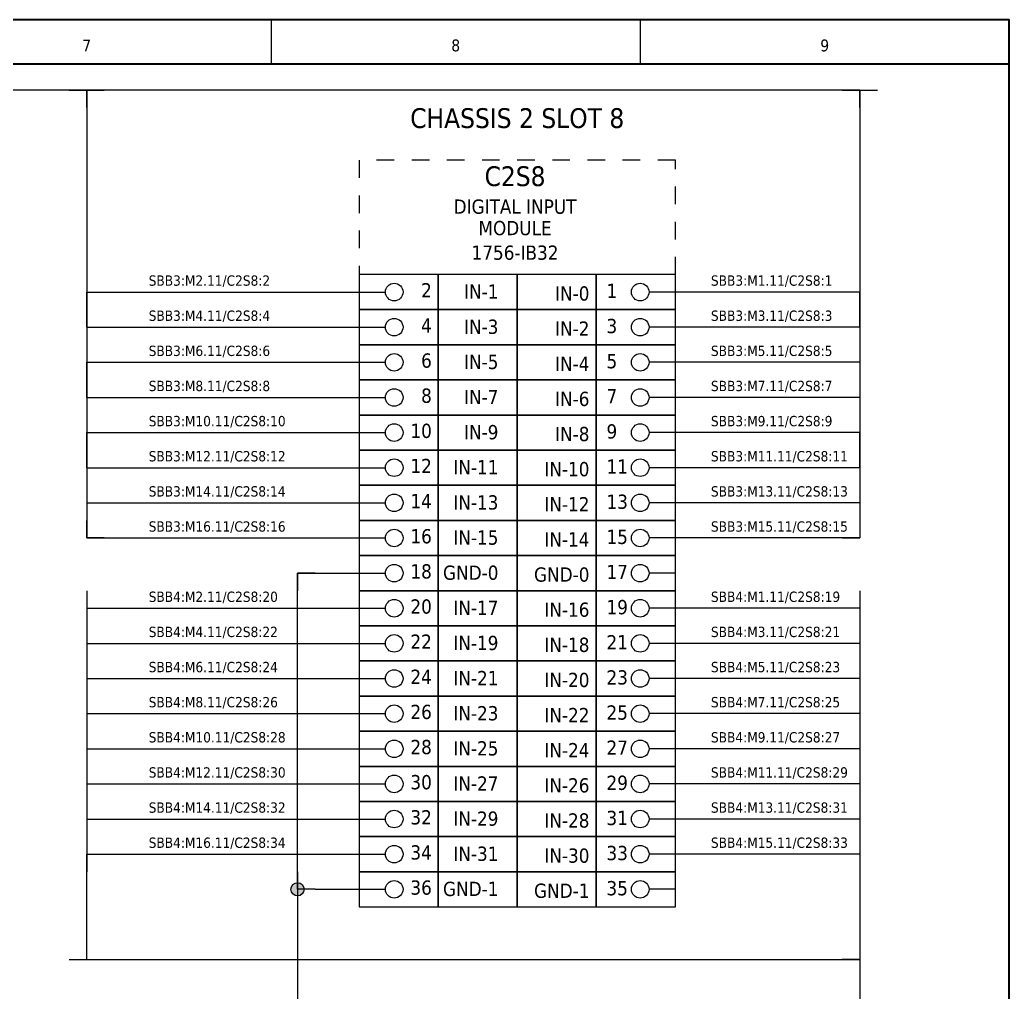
# Model space of a CAD drawing. Header units: millimetres. Extents: x 0 to 1792788, y -13 to 262234.
# Drawn here: x 307.4 to 420, y 186.3 to 297 of the extents above; entities that cross this region are included whole.
import ezdxf
from ezdxf.enums import TextEntityAlignment as Align

# ---------------------------------------------------------------- set-up
doc = ezdxf.new("R2010")
doc.units = ezdxf.units.MM
doc.linetypes.add('EPL_DASH', pattern=[1, 0.5, -0.5])
for name, color, linetype, lineweight in [('EPLAN108', 5, 'Continuous', 35), ('EPLAN201', 7, 'Continuous', 35), ('EPLAN300', 5, 'Continuous', 25), ('EPLAN303', 6, 'Continuous', 25), ('EPLAN306', 6, 'EPL_DASH', 25), ('EPLAN311', 7, 'Continuous', 25), ('EPLAN317', 7, 'Continuous', 25), ('EPLAN400', 5, 'Continuous', 35), ('EPLAN405', 7, 'Continuous', 25), ('EPLAN421', 5, 'Continuous', 35), ('EPLAN429', 251, 'Continuous', 35), ('EPLAN432', 7, 'Continuous', 35), ('EPLAN440', 73, 'Continuous', 35), ('EPLAN441', 73, 'Continuous', 35), ('EPLAN451', 7, 'Continuous', 35), ('EPLAN452', 7, 'Continuous', 35), ('EPLAN453', 7, 'Continuous', 35), ('EPLAN500', 7, 'Continuous', 35), ('EPLAN501', 7, 'Continuous', 35), ('EPLAN502', 7, 'Continuous', 35), ('EPLAN503', 7, 'Continuous', 35), ('EPLAN504', 7, 'Continuous', 35)]:
    doc.layers.add(name, color=color, linetype=linetype, lineweight=lineweight)
doc.styles.add('Tahoma', font='')
doc.styles.get('Tahoma').set_extended_font_data('Tahoma')

# ---------------------------------------------------------------- blocks, each defined once
blk = doc.blocks.new('EPLFRAME')
at = {"layer": 'EPLAN201', "linetype": 'Continuous', "lineweight": 25, "ltscale": 4}
for p, q in [((336, 297), (336, 292)), ((378, 297), (378, 292))]:
    blk.add_line(p, q, dxfattribs=at)
at = {"layer": 'EPLAN201', "linetype": 'Continuous', "lineweight": 35, "ltscale": 4}
blk.add_line((0, 292), (420, 292), dxfattribs=at)
blk.add_lwpolyline([(0, 0), (420, 0), (420, 297), (0, 297)], close=True, dxfattribs=at)
at = {"layer": 'EPLAN451', "color": 7, "style": 'Tahoma'}
for tag, p, height in [('14_10014', (101, 12), 2.26), ('14_10015', (185, 12), 2.26), ('14_10011', (101, 5), 2.26), ('14_10013', (332, 5), 1.63), ('14_10151', (73, 1), 1.63), ('14_10300', (415, 1), 1.63)]:
    blk.add_attdef(tag, p, '', height=height, dxfattribs=at)
blk.add_attdef('4_25020', text='', height=1.63, dxfattribs=at).set_placement((413, 1), align=Align.RIGHT)
at = {"layer": 'EPLAN452', "color": 7, "style": 'Tahoma'}
for tag, p, height in [('4_11041', (1, 17), 2.26), ('4_11071[1]', (1, 13), 1.63), ('4_11074[1]', (21, 13), 1.63), ('4_11070[1]', (41, 13), 1.63), ('4_11024', (73, 13), 1.63), ('4_20132_1001', (374, 13), 1.63), ('4_11011', (231, 12), 2.26), ('4_11030', (301, 12), 2.26), ('4_11071[2]', (1, 9), 1.63), ('4_11074[2]', (21, 9), 1.63), ('4_11070[2]', (41, 9), 1.63), ('4_11022', (73, 9), 1.63), ('4_20134_1001', (374, 9), 1.63), ('4_11071[3]', (1, 5), 1.63), ('4_11074[3]', (21, 5), 1.63), ('4_11070[3]', (41, 5), 1.63), ('4_11080', (73, 5), 1.63), ('4_11059', (301, 5), 1.63)]:
    blk.add_attdef(tag, p, '', height=height, dxfattribs=at)
for tag, height, p in [('4_11040', 2.26, (419, 17)), ('4_11000', 1.63, (419, 5)), ('4_11085', 1.63, (141, 1)), ('4_11086', 1.63, (183, 1))]:
    blk.add_attdef(tag, text='', height=height, dxfattribs=at).set_placement(p, align=Align.RIGHT)
at = {"layer": 'EPLAN453', "color": 7, "style": 'Tahoma'}
for tag, p in [('53_19005_1', (21, 293)), ('53_19005', (63, 293)), ('53_19005_8', (105, 293)), ('53_19005_6', (147, 293)), ('53_19005_7', (189, 293)), ('53_19005_9', (231, 293)), ('53_19005_3', (273, 293)), ('53_19005_2', (315, 293)), ('53_19005_4', (357, 293)), ('53_19005_5', (399, 293))]:
    blk.add_attdef(tag, text='', height=1.35, dxfattribs=at).set_placement(p, align=Align.BOTTOM_CENTER)
blk = doc.blocks.new('EPLSYM_LibrarySPECIAL_Symbol308_Variant0_Placement0')
at = {"layer": 'EPLAN405', "color": 7, "style": 'Tahoma'}
for tag, p in [('17_31011', (1.5, 6.35)), ('17_31002', (1.5, 0.5))]:
    blk.add_attdef(tag, text='', height=1.17, dxfattribs=at).set_placement(p, align=Align.BOTTOM_LEFT)
for tag, p in [('17_31004', (1.5, 4.4)), ('17_31003', (1.5, 2.45))]:
    blk.add_attdef(tag, p, '', height=1.17, dxfattribs=at)
blk = doc.blocks.new('EPLSYM_LibrarySPECIAL_Symbol13_Variant3_Placement1')
at = {"layer": 'EPLAN303', "lineweight": 25, "ltscale": 4}
blk.add_line((4, 0), (1, 0), dxfattribs=at)
blk.add_circle((0, 0), 1, dxfattribs=at)
at = {"layer": 'EPLAN421', "color": 5, "style": 'Tahoma'}
blk.add_attdef('17_20039', text='', height=1.1739, dxfattribs=at).set_placement((2.3, 4), align=Align.BOTTOM_LEFT)
at = {"layer": 'EPLAN429', "color": 251, "style": 'Tahoma'}
blk.add_attdef('17_20011', text='', height=1.6254, dxfattribs=at).set_placement((-76.87, -0.16254), align=Align.MIDDLE_RIGHT)
at = {"layer": 'EPLAN441', "color": 73, "style": 'Tahoma'}
blk.add_attdef('17_20301', text='', height=1.6254, dxfattribs=at).set_placement((-33.62, -0.16254), align=Align.MIDDLE_RIGHT)
blk = doc.blocks.new('EPLSYM_LibrarySPECIAL_Symbol13_Variant5_Placement1')
at = {"layer": 'EPLAN303', "lineweight": 25, "ltscale": 4}
blk.add_line((-4, 0), (-1, 0), dxfattribs=at)
blk.add_circle((0, 0), 1, dxfattribs=at)
at = {"layer": 'EPLAN429', "color": 251, "style": 'Tahoma'}
blk.add_attdef('17_20011', text='', height=1.6254, dxfattribs=at).set_placement((76.87, -0.16254), align=Align.MIDDLE_RIGHT)
at = {"layer": 'EPLAN432', "color": 7, "style": 'Tahoma'}
blk.add_attdef('17_20038', text='', height=1.6254, dxfattribs=at).set_placement((-2.3, 1.3), align=Align.BOTTOM_RIGHT)
blk = doc.blocks.new('EPLSYM_LibrarySPECIAL_Symbol1_Variant0_Placement1_2')
at = {"layer": 'EPLAN306', "lineweight": 25, "ltscale": 4}
blk.add_lwpolyline([(0, -85), (36, -85), (36, 0), (0, 0)], close=True, dxfattribs=at)
at = {"layer": 'EPLAN400', "color": 5, "style": 'Tahoma'}
blk.add_attdef('17_20010', text='', height=2.2575, dxfattribs=at).set_placement((-1.5, -0.9515), align=Align.TOP_CENTER)
at = {"layer": 'EPLAN440', "color": 73, "style": 'Tahoma'}
blk.add_attdef('17_20300', text='', height=1.6254, dxfattribs=at).set_placement((-1.5, -4.57508), align=Align.TOP_RIGHT)
at = {"layer": 'EPLAN500', "color": 7, "style": 'Tahoma'}
blk.add_attdef('17_20027', text='', height=1.6254, dxfattribs=at).set_placement((-1.5, -7.43762), align=Align.TOP_CENTER)
at = {"layer": 'EPLAN501', "color": 7, "style": 'Tahoma'}
blk.add_attdef('17_20011', text='', height=1.6254, dxfattribs=at).set_placement((-1.5, -12.67508), align=Align.TOP_CENTER)
at = {"layer": 'EPLAN502', "color": 7, "style": 'Tahoma'}
blk.add_attdef('17_20025', text='', height=1.6254, dxfattribs=at).set_placement((-1.5, -15.37508), align=Align.TOP_RIGHT)
at = {"layer": 'EPLAN503', "color": 7, "style": 'Tahoma'}
blk.add_attdef('17_20024', text='', height=1.6254, dxfattribs=at).set_placement((-1.5, -18.07508), align=Align.TOP_RIGHT)
at = {"layer": 'EPLAN504', "color": 7, "style": 'Tahoma'}
blk.add_attdef('17_20901[1]', text='', height=1.6254, dxfattribs=at).set_placement((-1.5, -9.97508), align=Align.TOP_RIGHT)

msp = doc.modelspace()

# ---------------------------------------------------------------- hatches: boundary and pattern name
at = {"layer": 'EPLAN311', "linetype": 'Continuous', "lineweight": 25, "ltscale": 4}
h = msp.add_hatch(color=7, dxfattribs=at)
edge = h.paths.add_edge_path(flags=0)
edge.add_arc((339, 198), 0.75, 0, 360)

# ---------------------------------------------------------------- linework, layer by layer
at = {"layer": 'EPLAN300', "lineweight": 25, "ltscale": 4}
for points in [[(346, 264), (355, 264), (355, 268), (346, 268)], [(355, 264), (364, 264), (364, 268), (355, 268)], [(364, 264), (373, 264), (373, 268), (364, 268)], [(373, 264), (382, 264), (382, 268), (373, 268)], [(346, 260), (355, 260), (355, 264), (346, 264)], [(355, 260), (364, 260), (364, 264), (355, 264)], [(364, 260), (373, 260), (373, 264), (364, 264)], [(373, 260), (382, 260), (382, 264), (373, 264)], [(346, 256), (355, 256), (355, 260), (346, 260)], [(355, 256), (364, 256), (364, 260), (355, 260)], [(364, 256), (373, 256), (373, 260), (364, 260)], [(373, 256), (382, 256), (382, 260), (373, 260)], [(346, 252), (355, 252), (355, 256), (346, 256)], [(355, 252), (364, 252), (364, 256), (355, 256)], [(364, 252), (373, 252), (373, 256), (364, 256)], [(373, 252), (382, 252), (382, 256), (373, 256)], [(346, 248), (355, 248), (355, 252), (346, 252)], [(355, 248), (364, 248), (364, 252), (355, 252)], [(364, 248), (373, 248), (373, 252), (364, 252)], [(373, 248), (382, 248), (382, 252), (373, 252)], [(346, 244), (355, 244), (355, 248), (346, 248)], [(355, 244), (364, 244), (364, 248), (355, 248)], [(364, 244), (373, 244), (373, 248), (364, 248)], [(373, 244), (382, 244), (382, 248), (373, 248)], [(346, 240), (355, 240), (355, 244), (346, 244)], [(355, 240), (364, 240), (364, 244), (355, 244)], [(364, 240), (373, 240), (373, 244), (364, 244)], [(373, 240), (382, 240), (382, 244), (373, 244)], [(346, 236), (355, 236), (355, 240), (346, 240)], [(355, 236), (364, 236), (364, 240), (355, 240)], [(364, 236), (373, 236), (373, 240), (364, 240)], [(373, 236), (382, 236), (382, 240), (373, 240)], [(346, 232), (355, 232), (355, 236), (346, 236)], [(355, 232), (364, 232), (364, 236), (355, 236)], [(364, 232), (373, 232), (373, 236), (364, 236)], [(373, 232), (382, 232), (382, 236), (373, 236)], [(346, 228), (355, 228), (355, 232), (346, 232)], [(355, 228), (364, 228), (364, 232), (355, 232)], [(364, 228), (373, 228), (373, 232), (364, 232)], [(373, 228), (382, 228), (382, 232), (373, 232)], [(346, 224), (355, 224), (355, 228), (346, 228)], [(355, 224), (364, 224), (364, 228), (355, 228)], [(364, 224), (373, 224), (373, 228), (364, 228)], [(373, 224), (382, 224), (382, 228), (373, 228)], [(346, 220), (355, 220), (355, 224), (346, 224)], [(355, 220), (364, 220), (364, 224), (355, 224)], [(364, 220), (373, 220), (373, 224), (364, 224)], [(373, 220), (382, 220), (382, 224), (373, 224)], [(346, 216), (355, 216), (355, 220), (346, 220)], [(355, 216), (364, 216), (364, 220), (355, 220)], [(364, 216), (373, 216), (373, 220), (364, 220)], [(373, 216), (382, 216), (382, 220), (373, 220)], [(346, 212), (355, 212), (355, 216), (346, 216)], [(355, 212), (364, 212), (364, 216), (355, 216)], [(364, 212), (373, 212), (373, 216), (364, 216)], [(373, 212), (382, 212), (382, 216), (373, 216)], [(346, 208), (355, 208), (355, 212), (346, 212)], [(355, 208), (364, 208), (364, 212), (355, 212)], [(364, 208), (373, 208), (373, 212), (364, 212)], [(373, 208), (382, 208), (382, 212), (373, 212)], [(346, 204), (355, 204), (355, 208), (346, 208)], [(355, 204), (364, 204), (364, 208), (355, 208)], [(364, 204), (373, 204), (373, 208), (364, 208)], [(373, 204), (382, 204), (382, 208), (373, 208)], [(346, 200), (355, 200), (355, 204), (346, 204)], [(355, 200), (364, 200), (364, 204), (355, 204)], [(364, 200), (373, 200), (373, 204), (364, 204)], [(373, 200), (382, 200), (382, 204), (373, 204)], [(346, 196), (355, 196), (355, 200), (346, 200)], [(355, 196), (364, 196), (364, 200), (355, 200)], [(364, 196), (373, 196), (373, 200), (364, 200)], [(373, 196), (382, 196), (382, 200), (373, 200)]]:
    msp.add_lwpolyline(points, close=True, dxfattribs=at)
at = {"layer": 'EPLAN311', "color": 7, "ltscale": 4}
for p, q in [((315, 266), (348, 266)), ((403, 266), (380, 266)), ((315, 262), (348, 262)), ((403, 262), (380, 262)), ((315, 258), (348, 258)), ((403, 258), (380, 258)), ((315, 254), (348, 254)), ((403, 254), (380, 254)), ((315, 250), (348, 250)), ((403, 250), (380, 250)), ((315, 246), (348, 246)), ((403, 246), (380, 246)), ((315, 242), (348, 242)), ((403, 242), (380, 242)), ((315, 238), (348, 238)), ((403, 238), (380, 238)), ((315, 230), (348, 230)), ((403, 230), (380, 230)), ((315, 226), (348, 226)), ((403, 226), (380, 226)), ((315, 222), (348, 222)), ((403, 222), (380, 222)), ((315, 218), (348, 218)), ((403, 218), (380, 218)), ((315, 214), (348, 214)), ((403, 214), (380, 214)), ((315, 210), (348, 210)), ((403, 210), (380, 210)), ((315, 206), (348, 206)), ((403, 206), (380, 206)), ((315, 202), (348, 202)), ((403, 202), (380, 202))]:
    msp.add_line(p, q, dxfattribs=at)
at = {"layer": 'EPLAN311', "ltscale": 4}
for p, q in [((315, 266), (317, 266)), ((403, 266), (401, 266)), ((315, 262), (317, 262)), ((403, 262), (401, 262)), ((315, 258), (317, 258)), ((403, 258), (401, 258)), ((315, 254), (317, 254)), ((403, 254), (401, 254)), ((315, 250), (317, 250)), ((403, 250), (401, 250)), ((315, 246), (317, 246)), ((403, 246), (401, 246)), ((315, 242), (317, 242)), ((403, 242), (401, 242)), ((317, 238), (315, 238)), ((401, 238), (403, 238)), ((339, 198), (339, 234)), ((339, 234), (348, 234)), ((315, 230), (317, 230)), ((403, 230), (401, 230)), ((315, 226), (317, 226)), ((403, 226), (401, 226)), ((315, 222), (317, 222)), ((403, 222), (401, 222)), ((315, 218), (317, 218)), ((403, 218), (401, 218)), ((315, 214), (317, 214)), ((403, 214), (401, 214)), ((315, 210), (317, 210)), ((403, 210), (401, 210)), ((315, 206), (317, 206)), ((403, 206), (401, 206)), ((315, 202), (317, 202)), ((403, 202), (401, 202)), ((339, 198), (339, 182)), ((341, 198), (348, 198))]:
    msp.add_line(p, q, dxfattribs=at)
at = {"layer": 'EPLAN311', "color": 7, "linetype": 'Continuous', "lineweight": 25, "ltscale": 4}
for p, q in [((341, 234), (339, 234)), ((339, 234), (339, 232)), ((339, 200), (339, 196)), ((341, 198), (339, 198))]:
    msp.add_line(p, q, dxfattribs=at)
msp.add_circle((339, 198), 0.75, dxfattribs=at)
at = {"layer": 'EPLAN317', "lineweight": 25, "ltscale": 4}
for p, q in [((315, 289), (303, 289)), ((313, 289), (317, 289)), ((403, 289), (315, 289)), ((315, 289), (315, 266)), ((315, 287), (315, 289)), ((401, 289), (405, 289)), ((403, 289), (403, 266)), ((403, 287), (403, 289)), ((315, 268), (315, 264)), ((403, 268), (403, 264)), ((315, 262), (315, 266)), ((403, 262), (403, 266)), ((315, 264), (315, 260)), ((403, 264), (403, 260)), ((315, 262), (315, 258)), ((403, 262), (403, 258)), ((315, 260), (315, 256)), ((403, 260), (403, 256)), ((315, 254), (315, 258)), ((403, 258), (403, 254)), ((315, 256), (315, 252)), ((403, 256), (403, 252)), ((315, 254), (315, 250)), ((403, 254), (403, 250)), ((315, 252), (315, 248)), ((403, 252), (403, 248)), ((315, 246), (315, 250)), ((403, 246), (403, 250)), ((315, 248), (315, 244)), ((403, 248), (403, 244)), ((315, 246), (315, 242)), ((403, 246), (403, 242)), ((315, 244), (315, 240)), ((403, 244), (403, 240)), ((315, 242), (315, 238)), ((403, 242), (403, 238)), ((315, 238), (315, 240)), ((403, 240), (403, 238)), ((315, 232), (315, 228)), ((403, 232), (403, 228)), ((315, 230), (315, 226)), ((403, 230), (403, 226)), ((315, 228), (315, 224)), ((403, 228), (403, 224)), ((315, 226), (315, 222)), ((403, 226), (403, 222)), ((315, 224), (315, 220)), ((403, 224), (403, 220)), ((315, 222), (315, 218)), ((403, 222), (403, 218)), ((315, 220), (315, 216)), ((403, 220), (403, 216)), ((315, 218), (315, 214)), ((403, 218), (403, 214)), ((315, 216), (315, 212)), ((403, 216), (403, 212)), ((315, 214), (315, 210)), ((403, 214), (403, 210)), ((315, 212), (315, 208)), ((403, 212), (403, 208)), ((315, 210), (315, 206)), ((403, 210), (403, 206)), ((315, 208), (315, 204)), ((403, 208), (403, 204)), ((315, 206), (315, 202)), ((403, 206), (403, 202)), ((315, 204), (315, 200)), ((403, 204), (403, 200)), ((315, 190), (315, 202)), ((403, 202), (403, 190)), ((315, 190), (315, 192)), ((403, 192), (403, 188)), ((313, 190), (317, 190)), ((315, 190), (403, 190)), ((403, 190), (401, 190)), ((403, 190), (403, 155))]:
    msp.add_line(p, q, dxfattribs=at)

# ---------------------------------------------------------------- block references
ref = msp.add_blockref('EPLFRAME', (0, 0))
ref.add_attrib('53_19005_2', '7', dxfattribs={"layer": 'EPLAN453', "color": 7, "height": 1.35, "style": 'Tahoma'}).set_placement((315, 293), align=Align.BOTTOM_CENTER)
ref.add_attrib('53_19005_4', '8', dxfattribs={"layer": 'EPLAN453', "color": 7, "height": 1.35, "style": 'Tahoma'}).set_placement((357, 293), align=Align.BOTTOM_CENTER)
ref.add_attrib('53_19005_5', '9', dxfattribs={"layer": 'EPLAN453', "color": 7, "height": 1.35, "style": 'Tahoma'}).set_placement((399, 293), align=Align.BOTTOM_CENTER)
ref = msp.add_blockref('EPLSYM_LibrarySPECIAL_Symbol1_Variant0_Placement1_2', (346, 281))
ref.add_attrib('17_20010', 'C2S8', dxfattribs={"layer": 'EPLAN400', "color": 5, "height": 2.257, "style": 'Tahoma'}).set_placement((363.75, 280.32), align=Align.TOP_CENTER)
ref.add_attrib('17_20027', 'DIGITAL INPUT', dxfattribs={"layer": 'EPLAN500', "color": 7, "height": 1.6254, "style": 'Tahoma'}).set_placement((363.75, 276.54), align=Align.TOP_CENTER)
ref.add_attrib('17_20011', '1756-IB32', dxfattribs={"layer": 'EPLAN501', "color": 7, "height": 1.625, "style": 'Tahoma'}).set_placement((363.75, 271.3), align=Align.TOP_CENTER)
ref.add_attrib('17_20027/1', 'MODULE', dxfattribs={"layer": 'EPLAN500', "color": 7, "height": 1.625, "style": 'Tahoma'}).set_placement((363.75, 274.1), align=Align.TOP_CENTER)
ref = msp.add_blockref('EPLSYM_LibrarySPECIAL_Symbol308_Variant0_Placement0', (322, 266))
ref.add_attrib('17_31011', 'SBB3:M2.11/C2S8:2', dxfattribs={"layer": 'EPLAN405', "color": 7, "height": 1.1739, "style": 'Tahoma'}).set_placement((322.05, 266.37), align=Align.BOTTOM_LEFT)
ref = msp.add_blockref('EPLSYM_LibrarySPECIAL_Symbol13_Variant5_Placement1', (350, 266))
ref.add_attrib('17_20038', '2', dxfattribs={"layer": 'EPLAN432', "color": 7, "height": 1.63, "style": 'Tahoma'}).set_placement((354.28, 264.9), align=Align.BOTTOM_RIGHT)
ref.add_attrib('17_20011', 'IN-1', dxfattribs={"layer": 'EPLAN429', "color": 251, "height": 1.625, "style": 'Tahoma'}).set_placement((361.86, 266.05), align=Align.MIDDLE_RIGHT)
ref = msp.add_blockref('EPLSYM_LibrarySPECIAL_Symbol13_Variant3_Placement1', (378, 266))
ref.add_attrib('17_20038', '1', dxfattribs={"layer": 'EPLAN432', "color": 7, "height": 1.63, "style": 'Tahoma'}).set_placement((374.16, 264.83), align=Align.BOTTOM_LEFT)
ref.add_attrib('17_20011', 'IN-0', dxfattribs={"layer": 'EPLAN429', "color": 251, "height": 1.625, "style": 'Tahoma'}).set_placement((372.22, 265.84), align=Align.MIDDLE_RIGHT)
ref = msp.add_blockref('EPLSYM_LibrarySPECIAL_Symbol308_Variant0_Placement0', (386, 266))
ref.add_attrib('17_31011', 'SBB3:M1.11/C2S8:1', dxfattribs={"layer": 'EPLAN405', "color": 7, "height": 1.1739, "style": 'Tahoma'}).set_placement((386.05, 266.37), align=Align.BOTTOM_LEFT)
ref = msp.add_blockref('EPLSYM_LibrarySPECIAL_Symbol308_Variant0_Placement0', (322, 262))
ref.add_attrib('17_31011', 'SBB3:M4.11/C2S8:4', dxfattribs={"layer": 'EPLAN405', "color": 7, "height": 1.1739, "style": 'Tahoma'}).set_placement((322.05, 262.37), align=Align.BOTTOM_LEFT)
ref = msp.add_blockref('EPLSYM_LibrarySPECIAL_Symbol308_Variant0_Placement0', (386, 262))
ref.add_attrib('17_31011', 'SBB3:M3.11/C2S8:3', dxfattribs={"layer": 'EPLAN405', "color": 7, "height": 1.1739, "style": 'Tahoma'}).set_placement((386.05, 262.37), align=Align.BOTTOM_LEFT)
ref = msp.add_blockref('EPLSYM_LibrarySPECIAL_Symbol13_Variant5_Placement1', (350, 262))
ref.add_attrib('17_20038', '4', dxfattribs={"layer": 'EPLAN432', "color": 7, "height": 1.63, "style": 'Tahoma'}).set_placement((354.28, 260.9), align=Align.BOTTOM_RIGHT)
ref.add_attrib('17_20011', 'IN-3', dxfattribs={"layer": 'EPLAN429', "color": 251, "height": 1.625, "style": 'Tahoma'}).set_placement((361.86, 262.05), align=Align.MIDDLE_RIGHT)
ref = msp.add_blockref('EPLSYM_LibrarySPECIAL_Symbol13_Variant3_Placement1', (378, 262))
ref.add_attrib('17_20038', '3', dxfattribs={"layer": 'EPLAN432', "color": 7, "height": 1.63, "style": 'Tahoma'}).set_placement((374.16, 260.83), align=Align.BOTTOM_LEFT)
ref.add_attrib('17_20011', 'IN-2', dxfattribs={"layer": 'EPLAN429', "color": 251, "height": 1.625, "style": 'Tahoma'}).set_placement((372.22, 261.84), align=Align.MIDDLE_RIGHT)
ref = msp.add_blockref('EPLSYM_LibrarySPECIAL_Symbol308_Variant0_Placement0', (322, 258))
ref.add_attrib('17_31011', 'SBB3:M6.11/C2S8:6', dxfattribs={"layer": 'EPLAN405', "color": 7, "height": 1.1739, "style": 'Tahoma'}).set_placement((322.05, 258.37), align=Align.BOTTOM_LEFT)
ref = msp.add_blockref('EPLSYM_LibrarySPECIAL_Symbol13_Variant5_Placement1', (350, 258))
ref.add_attrib('17_20038', '6', dxfattribs={"layer": 'EPLAN432', "color": 7, "height": 1.63, "style": 'Tahoma'}).set_placement((354.28, 256.9), align=Align.BOTTOM_RIGHT)
ref.add_attrib('17_20011', 'IN-5', dxfattribs={"layer": 'EPLAN429', "color": 251, "height": 1.625, "style": 'Tahoma'}).set_placement((361.86, 258.05), align=Align.MIDDLE_RIGHT)
ref = msp.add_blockref('EPLSYM_LibrarySPECIAL_Symbol308_Variant0_Placement0', (386, 258))
ref.add_attrib('17_31011', 'SBB3:M5.11/C2S8:5', dxfattribs={"layer": 'EPLAN405', "color": 7, "height": 1.1739, "style": 'Tahoma'}).set_placement((386.05, 258.37), align=Align.BOTTOM_LEFT)
ref = msp.add_blockref('EPLSYM_LibrarySPECIAL_Symbol13_Variant3_Placement1', (378, 258))
ref.add_attrib('17_20038', '5', dxfattribs={"layer": 'EPLAN432', "color": 7, "height": 1.63, "style": 'Tahoma'}).set_placement((374.16, 256.83), align=Align.BOTTOM_LEFT)
ref.add_attrib('17_20011', 'IN-4', dxfattribs={"layer": 'EPLAN429', "color": 251, "height": 1.625, "style": 'Tahoma'}).set_placement((372.22, 257.84), align=Align.MIDDLE_RIGHT)
ref = msp.add_blockref('EPLSYM_LibrarySPECIAL_Symbol308_Variant0_Placement0', (322, 254))
ref.add_attrib('17_31011', 'SBB3:M8.11/C2S8:8', dxfattribs={"layer": 'EPLAN405', "color": 7, "height": 1.1739, "style": 'Tahoma'}).set_placement((322.05, 254.37), align=Align.BOTTOM_LEFT)
ref = msp.add_blockref('EPLSYM_LibrarySPECIAL_Symbol308_Variant0_Placement0', (386, 254))
ref.add_attrib('17_31011', 'SBB3:M7.11/C2S8:7', dxfattribs={"layer": 'EPLAN405', "color": 7, "height": 1.1739, "style": 'Tahoma'}).set_placement((386.05, 254.37), align=Align.BOTTOM_LEFT)
ref = msp.add_blockref('EPLSYM_LibrarySPECIAL_Symbol13_Variant5_Placement1', (350, 254))
ref.add_attrib('17_20038', '8', dxfattribs={"layer": 'EPLAN432', "color": 7, "height": 1.63, "style": 'Tahoma'}).set_placement((354.28, 252.9), align=Align.BOTTOM_RIGHT)
ref.add_attrib('17_20011', 'IN-7', dxfattribs={"layer": 'EPLAN429', "color": 251, "height": 1.625, "style": 'Tahoma'}).set_placement((361.86, 254.05), align=Align.MIDDLE_RIGHT)
ref = msp.add_blockref('EPLSYM_LibrarySPECIAL_Symbol13_Variant3_Placement1', (378, 254))
ref.add_attrib('17_20038', '7', dxfattribs={"layer": 'EPLAN432', "color": 7, "height": 1.63, "style": 'Tahoma'}).set_placement((374.16, 252.83), align=Align.BOTTOM_LEFT)
ref.add_attrib('17_20011', 'IN-6', dxfattribs={"layer": 'EPLAN429', "color": 251, "height": 1.625, "style": 'Tahoma'}).set_placement((372.22, 253.84), align=Align.MIDDLE_RIGHT)
ref = msp.add_blockref('EPLSYM_LibrarySPECIAL_Symbol308_Variant0_Placement0', (322, 250))
ref.add_attrib('17_31011', 'SBB3:M10.11/C2S8:10', dxfattribs={"layer": 'EPLAN405', "color": 7, "height": 1.1739, "style": 'Tahoma'}).set_placement((322.05, 250.37), align=Align.BOTTOM_LEFT)
ref = msp.add_blockref('EPLSYM_LibrarySPECIAL_Symbol308_Variant0_Placement0', (386, 250))
ref.add_attrib('17_31011', 'SBB3:M9.11/C2S8:9', dxfattribs={"layer": 'EPLAN405', "color": 7, "height": 1.1739, "style": 'Tahoma'}).set_placement((386.05, 250.37), align=Align.BOTTOM_LEFT)
ref = msp.add_blockref('EPLSYM_LibrarySPECIAL_Symbol13_Variant5_Placement1', (350, 250))
ref.add_attrib('17_20038', '10', dxfattribs={"layer": 'EPLAN432', "color": 7, "height": 1.625, "style": 'Tahoma'}).set_placement((354.28, 248.9), align=Align.BOTTOM_RIGHT)
ref.add_attrib('17_20011', 'IN-9', dxfattribs={"layer": 'EPLAN429', "color": 251, "height": 1.625, "style": 'Tahoma'}).set_placement((361.86, 250.05), align=Align.MIDDLE_RIGHT)
ref = msp.add_blockref('EPLSYM_LibrarySPECIAL_Symbol13_Variant3_Placement1', (378, 250))
ref.add_attrib('17_20038', '9', dxfattribs={"layer": 'EPLAN432', "color": 7, "height": 1.63, "style": 'Tahoma'}).set_placement((374.16, 248.83), align=Align.BOTTOM_LEFT)
ref.add_attrib('17_20011', 'IN-8', dxfattribs={"layer": 'EPLAN429', "color": 251, "height": 1.625, "style": 'Tahoma'}).set_placement((372.22, 249.84), align=Align.MIDDLE_RIGHT)
ref = msp.add_blockref('EPLSYM_LibrarySPECIAL_Symbol308_Variant0_Placement0', (322, 246))
ref.add_attrib('17_31011', 'SBB3:M12.11/C2S8:12', dxfattribs={"layer": 'EPLAN405', "color": 7, "height": 1.1739, "style": 'Tahoma'}).set_placement((322.05, 246.37), align=Align.BOTTOM_LEFT)
ref = msp.add_blockref('EPLSYM_LibrarySPECIAL_Symbol308_Variant0_Placement0', (386, 246))
ref.add_attrib('17_31011', 'SBB3:M11.11/C2S8:11', dxfattribs={"layer": 'EPLAN405', "color": 7, "height": 1.1739, "style": 'Tahoma'}).set_placement((386.05, 246.37), align=Align.BOTTOM_LEFT)
ref = msp.add_blockref('EPLSYM_LibrarySPECIAL_Symbol13_Variant5_Placement1', (350, 246))
ref.add_attrib('17_20038', '12', dxfattribs={"layer": 'EPLAN432', "color": 7, "height": 1.625, "style": 'Tahoma'}).set_placement((354.28, 244.9), align=Align.BOTTOM_RIGHT)
ref.add_attrib('17_20011', 'IN-11', dxfattribs={"layer": 'EPLAN429', "color": 251, "height": 1.625, "style": 'Tahoma'}).set_placement((361.86, 246.05), align=Align.MIDDLE_RIGHT)
ref = msp.add_blockref('EPLSYM_LibrarySPECIAL_Symbol13_Variant3_Placement1', (378, 246))
ref.add_attrib('17_20038', '11', dxfattribs={"layer": 'EPLAN432', "color": 7, "height": 1.625, "style": 'Tahoma'}).set_placement((374.16, 244.83), align=Align.BOTTOM_LEFT)
ref.add_attrib('17_20011', 'IN-10', dxfattribs={"layer": 'EPLAN429', "color": 251, "height": 1.625, "style": 'Tahoma'}).set_placement((372.22, 245.84), align=Align.MIDDLE_RIGHT)
ref = msp.add_blockref('EPLSYM_LibrarySPECIAL_Symbol308_Variant0_Placement0', (322, 242))
ref.add_attrib('17_31011', 'SBB3:M14.11/C2S8:14', dxfattribs={"layer": 'EPLAN405', "color": 7, "height": 1.1739, "style": 'Tahoma'}).set_placement((322.05, 242.37), align=Align.BOTTOM_LEFT)
ref = msp.add_blockref('EPLSYM_LibrarySPECIAL_Symbol308_Variant0_Placement0', (386, 242))
ref.add_attrib('17_31011', 'SBB3:M13.11/C2S8:13', dxfattribs={"layer": 'EPLAN405', "color": 7, "height": 1.1739, "style": 'Tahoma'}).set_placement((386.05, 242.37), align=Align.BOTTOM_LEFT)
ref = msp.add_blockref('EPLSYM_LibrarySPECIAL_Symbol13_Variant5_Placement1', (350, 242))
ref.add_attrib('17_20038', '14', dxfattribs={"layer": 'EPLAN432', "color": 7, "height": 1.625, "style": 'Tahoma'}).set_placement((354.28, 240.9), align=Align.BOTTOM_RIGHT)
ref.add_attrib('17_20011', 'IN-13', dxfattribs={"layer": 'EPLAN429', "color": 251, "height": 1.625, "style": 'Tahoma'}).set_placement((361.86, 242.05), align=Align.MIDDLE_RIGHT)
ref = msp.add_blockref('EPLSYM_LibrarySPECIAL_Symbol13_Variant3_Placement1', (378, 242))
ref.add_attrib('17_20038', '13', dxfattribs={"layer": 'EPLAN432', "color": 7, "height": 1.625, "style": 'Tahoma'}).set_placement((374.16, 240.83), align=Align.BOTTOM_LEFT)
ref.add_attrib('17_20011', 'IN-12', dxfattribs={"layer": 'EPLAN429', "color": 251, "height": 1.625, "style": 'Tahoma'}).set_placement((372.22, 241.84), align=Align.MIDDLE_RIGHT)
ref = msp.add_blockref('EPLSYM_LibrarySPECIAL_Symbol308_Variant0_Placement0', (322, 238))
ref.add_attrib('17_31011', 'SBB3:M16.11/C2S8:16', dxfattribs={"layer": 'EPLAN405', "color": 7, "height": 1.1739, "style": 'Tahoma'}).set_placement((322.05, 238.37), align=Align.BOTTOM_LEFT)
ref = msp.add_blockref('EPLSYM_LibrarySPECIAL_Symbol308_Variant0_Placement0', (386, 238))
ref.add_attrib('17_31011', 'SBB3:M15.11/C2S8:15', dxfattribs={"layer": 'EPLAN405', "color": 7, "height": 1.1739, "style": 'Tahoma'}).set_placement((386.05, 238.37), align=Align.BOTTOM_LEFT)
ref = msp.add_blockref('EPLSYM_LibrarySPECIAL_Symbol13_Variant5_Placement1', (350, 238))
ref.add_attrib('17_20038', '16', dxfattribs={"layer": 'EPLAN432', "color": 7, "height": 1.625, "style": 'Tahoma'}).set_placement((354.28, 236.9), align=Align.BOTTOM_RIGHT)
ref.add_attrib('17_20011', 'IN-15', dxfattribs={"layer": 'EPLAN429', "color": 251, "height": 1.625, "style": 'Tahoma'}).set_placement((361.86, 238.05), align=Align.MIDDLE_RIGHT)
ref = msp.add_blockref('EPLSYM_LibrarySPECIAL_Symbol13_Variant3_Placement1', (378, 238))
ref.add_attrib('17_20038', '15', dxfattribs={"layer": 'EPLAN432', "color": 7, "height": 1.625, "style": 'Tahoma'}).set_placement((374.16, 236.83), align=Align.BOTTOM_LEFT)
ref.add_attrib('17_20011', 'IN-14', dxfattribs={"layer": 'EPLAN429', "color": 251, "height": 1.625, "style": 'Tahoma'}).set_placement((372.22, 237.84), align=Align.MIDDLE_RIGHT)
ref = msp.add_blockref('EPLSYM_LibrarySPECIAL_Symbol13_Variant5_Placement1', (350, 234))
ref.add_attrib('17_20038', '18', dxfattribs={"layer": 'EPLAN432', "color": 7, "height": 1.625, "style": 'Tahoma'}).set_placement((354.28, 232.9), align=Align.BOTTOM_RIGHT)
ref.add_attrib('17_20011', 'GND-0', dxfattribs={"layer": 'EPLAN429', "color": 251, "height": 1.625, "style": 'Tahoma'}).set_placement((361.86, 234.05), align=Align.MIDDLE_RIGHT)
ref = msp.add_blockref('EPLSYM_LibrarySPECIAL_Symbol13_Variant3_Placement1', (378, 234))
ref.add_attrib('17_20038', '17', dxfattribs={"layer": 'EPLAN432', "color": 7, "height": 1.625, "style": 'Tahoma'}).set_placement((374.16, 232.83), align=Align.BOTTOM_LEFT)
ref.add_attrib('17_20011', 'GND-0', dxfattribs={"layer": 'EPLAN429', "color": 251, "height": 1.625, "style": 'Tahoma'}).set_placement((372.22, 233.84), align=Align.MIDDLE_RIGHT)
ref = msp.add_blockref('EPLSYM_LibrarySPECIAL_Symbol308_Variant0_Placement0', (322, 230))
ref.add_attrib('17_31011', 'SBB4:M2.11/C2S8:20', dxfattribs={"layer": 'EPLAN405', "color": 7, "height": 1.1739, "style": 'Tahoma'}).set_placement((322.05, 230.37), align=Align.BOTTOM_LEFT)
ref = msp.add_blockref('EPLSYM_LibrarySPECIAL_Symbol13_Variant5_Placement1', (350, 230))
ref.add_attrib('17_20038', '20', dxfattribs={"layer": 'EPLAN432', "color": 7, "height": 1.625, "style": 'Tahoma'}).set_placement((354.28, 228.9), align=Align.BOTTOM_RIGHT)
ref.add_attrib('17_20011', 'IN-17', dxfattribs={"layer": 'EPLAN429', "color": 251, "height": 1.625, "style": 'Tahoma'}).set_placement((361.86, 230.05), align=Align.MIDDLE_RIGHT)
ref = msp.add_blockref('EPLSYM_LibrarySPECIAL_Symbol13_Variant3_Placement1', (378, 230))
ref.add_attrib('17_20038', '19', dxfattribs={"layer": 'EPLAN432', "color": 7, "height": 1.625, "style": 'Tahoma'}).set_placement((374.16, 228.83), align=Align.BOTTOM_LEFT)
ref.add_attrib('17_20011', 'IN-16', dxfattribs={"layer": 'EPLAN429', "color": 251, "height": 1.625, "style": 'Tahoma'}).set_placement((372.22, 229.84), align=Align.MIDDLE_RIGHT)
ref = msp.add_blockref('EPLSYM_LibrarySPECIAL_Symbol308_Variant0_Placement0', (386, 230))
ref.add_attrib('17_31011', 'SBB4:M1.11/C2S8:19', dxfattribs={"layer": 'EPLAN405', "color": 7, "height": 1.1739, "style": 'Tahoma'}).set_placement((386.05, 230.37), align=Align.BOTTOM_LEFT)
ref = msp.add_blockref('EPLSYM_LibrarySPECIAL_Symbol308_Variant0_Placement0', (322, 226))
ref.add_attrib('17_31011', 'SBB4:M4.11/C2S8:22', dxfattribs={"layer": 'EPLAN405', "color": 7, "height": 1.1739, "style": 'Tahoma'}).set_placement((322.05, 226.37), align=Align.BOTTOM_LEFT)
ref = msp.add_blockref('EPLSYM_LibrarySPECIAL_Symbol308_Variant0_Placement0', (386, 226))
ref.add_attrib('17_31011', 'SBB4:M3.11/C2S8:21', dxfattribs={"layer": 'EPLAN405', "color": 7, "height": 1.1739, "style": 'Tahoma'}).set_placement((386.05, 226.37), align=Align.BOTTOM_LEFT)
ref = msp.add_blockref('EPLSYM_LibrarySPECIAL_Symbol13_Variant5_Placement1', (350, 226))
ref.add_attrib('17_20038', '22', dxfattribs={"layer": 'EPLAN432', "color": 7, "height": 1.625, "style": 'Tahoma'}).set_placement((354.28, 224.9), align=Align.BOTTOM_RIGHT)
ref.add_attrib('17_20011', 'IN-19', dxfattribs={"layer": 'EPLAN429', "color": 251, "height": 1.625, "style": 'Tahoma'}).set_placement((361.86, 226.05), align=Align.MIDDLE_RIGHT)
ref = msp.add_blockref('EPLSYM_LibrarySPECIAL_Symbol13_Variant3_Placement1', (378, 226))
ref.add_attrib('17_20038', '21', dxfattribs={"layer": 'EPLAN432', "color": 7, "height": 1.625, "style": 'Tahoma'}).set_placement((374.16, 224.83), align=Align.BOTTOM_LEFT)
ref.add_attrib('17_20011', 'IN-18', dxfattribs={"layer": 'EPLAN429', "color": 251, "height": 1.625, "style": 'Tahoma'}).set_placement((372.22, 225.84), align=Align.MIDDLE_RIGHT)
ref = msp.add_blockref('EPLSYM_LibrarySPECIAL_Symbol308_Variant0_Placement0', (322, 222))
ref.add_attrib('17_31011', 'SBB4:M6.11/C2S8:24', dxfattribs={"layer": 'EPLAN405', "color": 7, "height": 1.1739, "style": 'Tahoma'}).set_placement((322.05, 222.37), align=Align.BOTTOM_LEFT)
ref = msp.add_blockref('EPLSYM_LibrarySPECIAL_Symbol13_Variant5_Placement1', (350, 222))
ref.add_attrib('17_20038', '24', dxfattribs={"layer": 'EPLAN432', "color": 7, "height": 1.625, "style": 'Tahoma'}).set_placement((354.28, 220.9), align=Align.BOTTOM_RIGHT)
ref.add_attrib('17_20011', 'IN-21', dxfattribs={"layer": 'EPLAN429', "color": 251, "height": 1.625, "style": 'Tahoma'}).set_placement((361.86, 222.05), align=Align.MIDDLE_RIGHT)
ref = msp.add_blockref('EPLSYM_LibrarySPECIAL_Symbol13_Variant3_Placement1', (378, 222))
ref.add_attrib('17_20038', '23', dxfattribs={"layer": 'EPLAN432', "color": 7, "height": 1.625, "style": 'Tahoma'}).set_placement((374.16, 220.83), align=Align.BOTTOM_LEFT)
ref.add_attrib('17_20011', 'IN-20', dxfattribs={"layer": 'EPLAN429', "color": 251, "height": 1.625, "style": 'Tahoma'}).set_placement((372.22, 221.84), align=Align.MIDDLE_RIGHT)
ref = msp.add_blockref('EPLSYM_LibrarySPECIAL_Symbol308_Variant0_Placement0', (386, 222))
ref.add_attrib('17_31011', 'SBB4:M5.11/C2S8:23', dxfattribs={"layer": 'EPLAN405', "color": 7, "height": 1.1739, "style": 'Tahoma'}).set_placement((386.05, 222.37), align=Align.BOTTOM_LEFT)
ref = msp.add_blockref('EPLSYM_LibrarySPECIAL_Symbol308_Variant0_Placement0', (322, 218))
ref.add_attrib('17_31011', 'SBB4:M8.11/C2S8:26', dxfattribs={"layer": 'EPLAN405', "color": 7, "height": 1.1739, "style": 'Tahoma'}).set_placement((322.05, 218.37), align=Align.BOTTOM_LEFT)
ref = msp.add_blockref('EPLSYM_LibrarySPECIAL_Symbol308_Variant0_Placement0', (386, 218))
ref.add_attrib('17_31011', 'SBB4:M7.11/C2S8:25', dxfattribs={"layer": 'EPLAN405', "color": 7, "height": 1.1739, "style": 'Tahoma'}).set_placement((386.05, 218.37), align=Align.BOTTOM_LEFT)
ref = msp.add_blockref('EPLSYM_LibrarySPECIAL_Symbol13_Variant5_Placement1', (350, 218))
ref.add_attrib('17_20038', '26', dxfattribs={"layer": 'EPLAN432', "color": 7, "height": 1.625, "style": 'Tahoma'}).set_placement((354.28, 216.9), align=Align.BOTTOM_RIGHT)
ref.add_attrib('17_20011', 'IN-23', dxfattribs={"layer": 'EPLAN429', "color": 251, "height": 1.625, "style": 'Tahoma'}).set_placement((361.86, 218.05), align=Align.MIDDLE_RIGHT)
ref = msp.add_blockref('EPLSYM_LibrarySPECIAL_Symbol13_Variant3_Placement1', (378, 218))
ref.add_attrib('17_20038', '25', dxfattribs={"layer": 'EPLAN432', "color": 7, "height": 1.625, "style": 'Tahoma'}).set_placement((374.16, 216.83), align=Align.BOTTOM_LEFT)
ref.add_attrib('17_20011', 'IN-22', dxfattribs={"layer": 'EPLAN429', "color": 251, "height": 1.625, "style": 'Tahoma'}).set_placement((372.22, 217.84), align=Align.MIDDLE_RIGHT)
ref = msp.add_blockref('EPLSYM_LibrarySPECIAL_Symbol308_Variant0_Placement0', (322, 214))
ref.add_attrib('17_31011', 'SBB4:M10.11/C2S8:28', dxfattribs={"layer": 'EPLAN405', "color": 7, "height": 1.1739, "style": 'Tahoma'}).set_placement((322.05, 214.37), align=Align.BOTTOM_LEFT)
ref = msp.add_blockref('EPLSYM_LibrarySPECIAL_Symbol308_Variant0_Placement0', (386, 214))
ref.add_attrib('17_31011', 'SBB4:M9.11/C2S8:27', dxfattribs={"layer": 'EPLAN405', "color": 7, "height": 1.1739, "style": 'Tahoma'}).set_placement((386.05, 214.37), align=Align.BOTTOM_LEFT)
ref = msp.add_blockref('EPLSYM_LibrarySPECIAL_Symbol13_Variant5_Placement1', (350, 214))
ref.add_attrib('17_20038', '28', dxfattribs={"layer": 'EPLAN432', "color": 7, "height": 1.625, "style": 'Tahoma'}).set_placement((354.28, 212.9), align=Align.BOTTOM_RIGHT)
ref.add_attrib('17_20011', 'IN-25', dxfattribs={"layer": 'EPLAN429', "color": 251, "height": 1.625, "style": 'Tahoma'}).set_placement((361.86, 214.05), align=Align.MIDDLE_RIGHT)
ref = msp.add_blockref('EPLSYM_LibrarySPECIAL_Symbol13_Variant3_Placement1', (378, 214))
ref.add_attrib('17_20038', '27', dxfattribs={"layer": 'EPLAN432', "color": 7, "height": 1.625, "style": 'Tahoma'}).set_placement((374.16, 212.83), align=Align.BOTTOM_LEFT)
ref.add_attrib('17_20011', 'IN-24', dxfattribs={"layer": 'EPLAN429', "color": 251, "height": 1.625, "style": 'Tahoma'}).set_placement((372.22, 213.84), align=Align.MIDDLE_RIGHT)
ref = msp.add_blockref('EPLSYM_LibrarySPECIAL_Symbol308_Variant0_Placement0', (322, 210))
ref.add_attrib('17_31011', 'SBB4:M12.11/C2S8:30', dxfattribs={"layer": 'EPLAN405', "color": 7, "height": 1.1739, "style": 'Tahoma'}).set_placement((322.05, 210.37), align=Align.BOTTOM_LEFT)
ref = msp.add_blockref('EPLSYM_LibrarySPECIAL_Symbol308_Variant0_Placement0', (386, 210))
ref.add_attrib('17_31011', 'SBB4:M11.11/C2S8:29', dxfattribs={"layer": 'EPLAN405', "color": 7, "height": 1.1739, "style": 'Tahoma'}).set_placement((386.05, 210.37), align=Align.BOTTOM_LEFT)
ref = msp.add_blockref('EPLSYM_LibrarySPECIAL_Symbol13_Variant5_Placement1', (350, 210))
ref.add_attrib('17_20038', '30', dxfattribs={"layer": 'EPLAN432', "color": 7, "height": 1.625, "style": 'Tahoma'}).set_placement((354.28, 208.9), align=Align.BOTTOM_RIGHT)
ref.add_attrib('17_20011', 'IN-27', dxfattribs={"layer": 'EPLAN429', "color": 251, "height": 1.625, "style": 'Tahoma'}).set_placement((361.86, 210.05), align=Align.MIDDLE_RIGHT)
ref = msp.add_blockref('EPLSYM_LibrarySPECIAL_Symbol13_Variant3_Placement1', (378, 210))
ref.add_attrib('17_20038', '29', dxfattribs={"layer": 'EPLAN432', "color": 7, "height": 1.625, "style": 'Tahoma'}).set_placement((374.16, 208.83), align=Align.BOTTOM_LEFT)
ref.add_attrib('17_20011', 'IN-26', dxfattribs={"layer": 'EPLAN429', "color": 251, "height": 1.625, "style": 'Tahoma'}).set_placement((372.22, 209.84), align=Align.MIDDLE_RIGHT)
ref = msp.add_blockref('EPLSYM_LibrarySPECIAL_Symbol308_Variant0_Placement0', (322, 206))
ref.add_attrib('17_31011', 'SBB4:M14.11/C2S8:32', dxfattribs={"layer": 'EPLAN405', "color": 7, "height": 1.1739, "style": 'Tahoma'}).set_placement((322.05, 206.37), align=Align.BOTTOM_LEFT)
ref = msp.add_blockref('EPLSYM_LibrarySPECIAL_Symbol308_Variant0_Placement0', (386, 206))
ref.add_attrib('17_31011', 'SBB4:M13.11/C2S8:31', dxfattribs={"layer": 'EPLAN405', "color": 7, "height": 1.1739, "style": 'Tahoma'}).set_placement((386.05, 206.37), align=Align.BOTTOM_LEFT)
ref = msp.add_blockref('EPLSYM_LibrarySPECIAL_Symbol13_Variant5_Placement1', (350, 206))
ref.add_attrib('17_20038', '32', dxfattribs={"layer": 'EPLAN432', "color": 7, "height": 1.625, "style": 'Tahoma'}).set_placement((354.28, 204.9), align=Align.BOTTOM_RIGHT)
ref.add_attrib('17_20011', 'IN-29', dxfattribs={"layer": 'EPLAN429', "color": 251, "height": 1.625, "style": 'Tahoma'}).set_placement((361.86, 206.05), align=Align.MIDDLE_RIGHT)
ref = msp.add_blockref('EPLSYM_LibrarySPECIAL_Symbol13_Variant3_Placement1', (378, 206))
ref.add_attrib('17_20038', '31', dxfattribs={"layer": 'EPLAN432', "color": 7, "height": 1.625, "style": 'Tahoma'}).set_placement((374.16, 204.83), align=Align.BOTTOM_LEFT)
ref.add_attrib('17_20011', 'IN-28', dxfattribs={"layer": 'EPLAN429', "color": 251, "height": 1.625, "style": 'Tahoma'}).set_placement((372.22, 205.84), align=Align.MIDDLE_RIGHT)
ref = msp.add_blockref('EPLSYM_LibrarySPECIAL_Symbol308_Variant0_Placement0', (322, 202))
ref.add_attrib('17_31011', 'SBB4:M16.11/C2S8:34', dxfattribs={"layer": 'EPLAN405', "color": 7, "height": 1.1739, "style": 'Tahoma'}).set_placement((322.05, 202.37), align=Align.BOTTOM_LEFT)
ref = msp.add_blockref('EPLSYM_LibrarySPECIAL_Symbol308_Variant0_Placement0', (386, 202))
ref.add_attrib('17_31011', 'SBB4:M15.11/C2S8:33', dxfattribs={"layer": 'EPLAN405', "color": 7, "height": 1.1739, "style": 'Tahoma'}).set_placement((386.05, 202.37), align=Align.BOTTOM_LEFT)
ref = msp.add_blockref('EPLSYM_LibrarySPECIAL_Symbol13_Variant5_Placement1', (350, 202))
ref.add_attrib('17_20038', '34', dxfattribs={"layer": 'EPLAN432', "color": 7, "height": 1.625, "style": 'Tahoma'}).set_placement((354.28, 200.9), align=Align.BOTTOM_RIGHT)
ref.add_attrib('17_20011', 'IN-31', dxfattribs={"layer": 'EPLAN429', "color": 251, "height": 1.625, "style": 'Tahoma'}).set_placement((361.86, 202.05), align=Align.MIDDLE_RIGHT)
ref = msp.add_blockref('EPLSYM_LibrarySPECIAL_Symbol13_Variant3_Placement1', (378, 202))
ref.add_attrib('17_20038', '33', dxfattribs={"layer": 'EPLAN432', "color": 7, "height": 1.625, "style": 'Tahoma'}).set_placement((374.16, 200.83), align=Align.BOTTOM_LEFT)
ref.add_attrib('17_20011', 'IN-30', dxfattribs={"layer": 'EPLAN429', "color": 251, "height": 1.625, "style": 'Tahoma'}).set_placement((372.22, 201.84), align=Align.MIDDLE_RIGHT)
ref = msp.add_blockref('EPLSYM_LibrarySPECIAL_Symbol13_Variant5_Placement1', (350, 198))
ref.add_attrib('17_20038', '36', dxfattribs={"layer": 'EPLAN432', "color": 7, "height": 1.625, "style": 'Tahoma'}).set_placement((354.28, 196.9), align=Align.BOTTOM_RIGHT)
ref.add_attrib('17_20011', 'GND-1', dxfattribs={"layer": 'EPLAN429', "color": 251, "height": 1.625, "style": 'Tahoma'}).set_placement((361.86, 198.05), align=Align.MIDDLE_RIGHT)
ref = msp.add_blockref('EPLSYM_LibrarySPECIAL_Symbol13_Variant3_Placement1', (378, 198))
ref.add_attrib('17_20038', '35', dxfattribs={"layer": 'EPLAN432', "color": 7, "height": 1.625, "style": 'Tahoma'}).set_placement((374.16, 196.83), align=Align.BOTTOM_LEFT)
ref.add_attrib('17_20011', 'GND-1', dxfattribs={"layer": 'EPLAN429', "color": 251, "height": 1.625, "style": 'Tahoma'}).set_placement((372.22, 197.84), align=Align.MIDDLE_RIGHT)

# ---------------------------------------------------------------- texts
at = {"layer": 'EPLAN108', "color": 5, "style": 'Tahoma'}
msp.add_text('CHASSIS 2 SLOT 8', height=2.2575, dxfattribs=at).set_placement((364, 284), align=Align.BOTTOM_CENTER)

doc.saveas('drawing.dxf')
